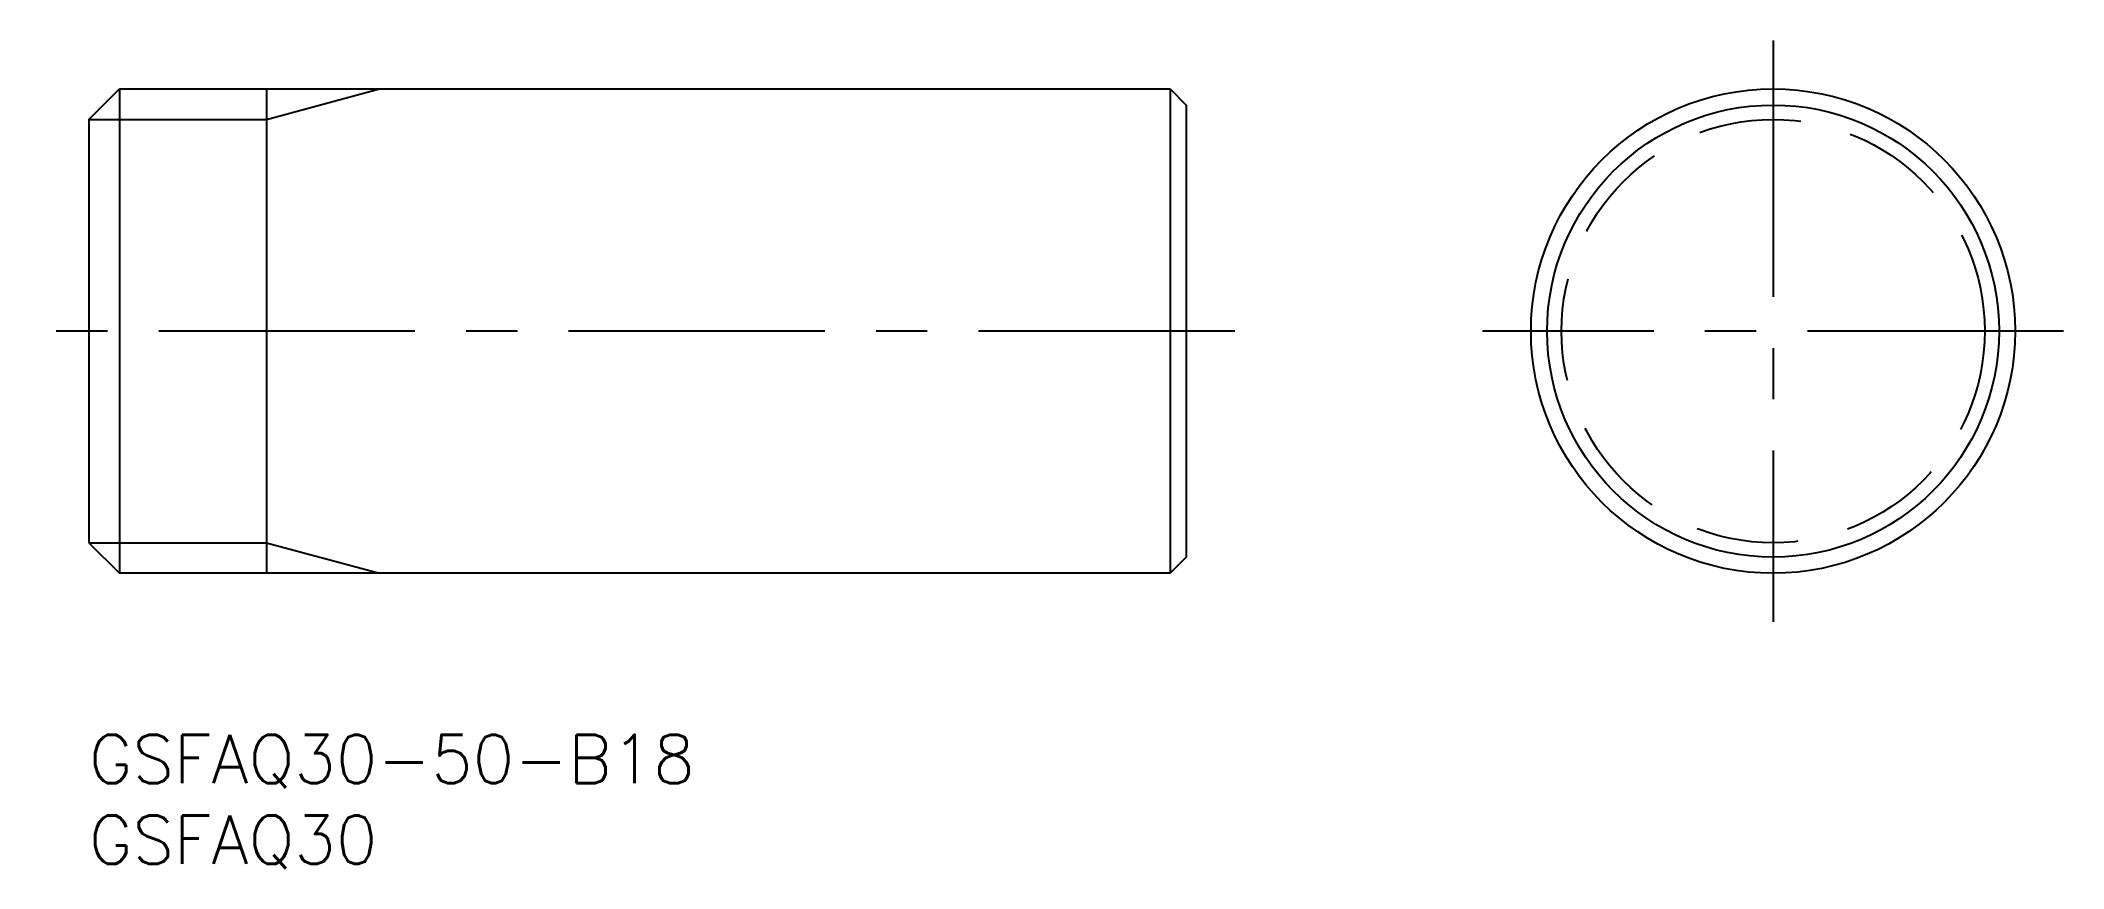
# Model space of a CAD drawing. Extents: x -3 to 122, y -8 to 43.
import ezdxf

# ---------------------------------------------------------------- set-up
doc = ezdxf.new("R2010")
doc.units = 0
doc.header["$LTSCALE"] = 0.5
doc.linetypes.add('CENTER', pattern=[50.8, 31.75, -6.35, 6.35, -6.35])
doc.linetypes.add('DASHED', pattern=[19.05, 12.7, -6.35])
for name, color, linetype in [('MSM_CENTER', 1, 'CENTER'), ('MSM_CONTINUOUS', 7, 'CONTINUOUS'), ('MSM_DASHED', 4, 'DASHED'), ('MSM_NARROW', 5, 'CONTINUOUS'), ('MSM_PART_NUMBER', 7, 'CONTINUOUS')]:
    doc.layers.add(name, color=color, linetype=linetype)
doc.styles.get("Standard").update_dxf_attribs({"font": 'txt.shx', "height": 3, "bigfont": 'bigfont.shx'})

# ---------------------------------------------------------------- blocks, each defined once
blk = doc.blocks.new('*U12')
at = {"layer": 'MSM_PART_NUMBER'}
blk.add_text('GSFAQ30-50-B18', height=3, dxfattribs=at).set_placement((0, -3))
blk = doc.blocks.new('*U13')
at = {"layer": 'MSM_PART_NUMBER'}
blk.add_text('GSFAQ30', height=3, dxfattribs=at).set_placement((0, -8))

msp = doc.modelspace()

# ---------------------------------------------------------------- linework, layer by layer
at = {"layer": 'MSM_CENTER'}
for p, q in [((104.36, 43), (104.36, 7)), ((71, 25), (-3, 25)), ((122.36, 25), (86.36, 25))]:
    msp.add_line(p, q, dxfattribs=at)
at = {"layer": 'MSM_CONTINUOUS'}
for p, q in [((0, 38.11), (1.89, 40)), ((1.89, 40), (1.89, 10)), ((1.89, 40), (67, 40)), ((11, 40), (11, 10)), ((67, 40), (68, 39)), ((67, 40), (67, 10)), ((68, 39), (68, 11)), ((0, 38.11), (0, 11.89)), ((0, 11.89), (1.89, 10)), ((68, 11), (67, 10)), ((67, 10), (1.89, 10))]:
    msp.add_line(p, q, dxfattribs=at)
for radius in [15, 14]:
    msp.add_circle((104.36, 25), radius, dxfattribs=at)
at = {"layer": 'MSM_DASHED'}
msp.add_circle((104.36, 25), 13.11, dxfattribs=at)
at = {"layer": 'MSM_NARROW'}
for p, q in [((11, 38.11), (18, 40)), ((0, 38.11), (11, 38.11)), ((0, 11.89), (11, 11.89)), ((11, 11.89), (18, 10))]:
    msp.add_line(p, q, dxfattribs=at)

# ---------------------------------------------------------------- block references
at = {"layer": 'MSM_CONTINUOUS'}
for name in ['*U12', '*U13']:
    msp.add_blockref(name, (0, 0), dxfattribs=at)

doc.saveas('drawing.dxf')
